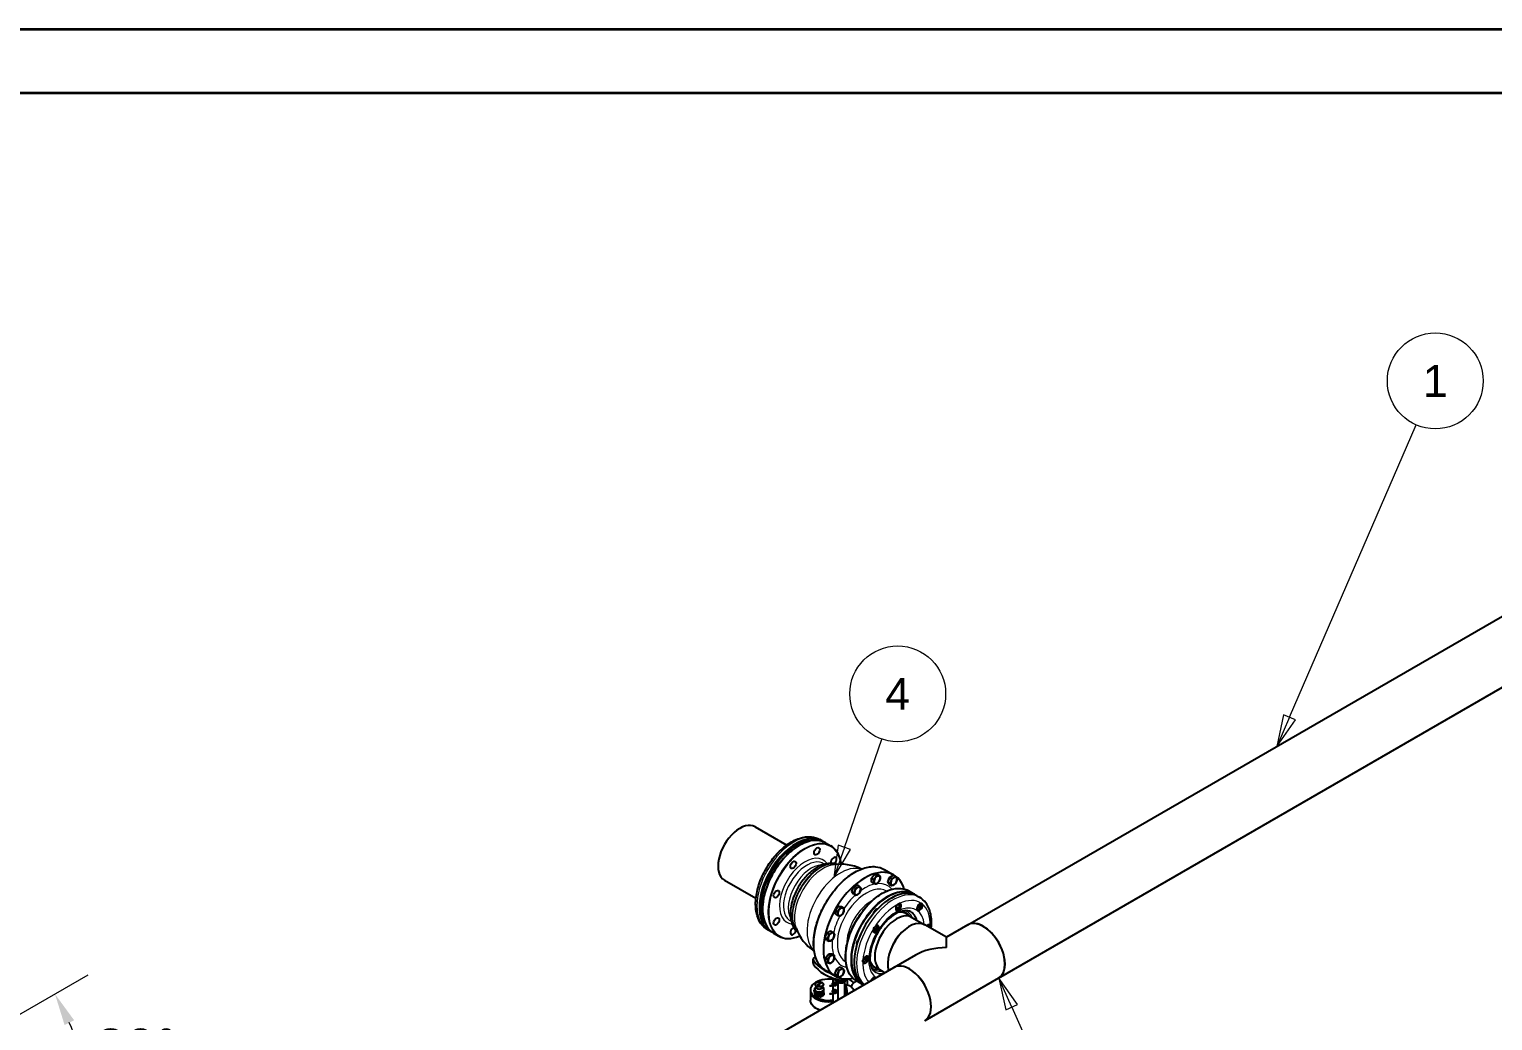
# Model space of a CAD drawing. Header units: millimetres. Extents: x 0 to 14700, y -3 to 10395.
# Drawn here: x 8296 to 12302, y 7680 to 10395 of the extents above; entities that cross this region are included whole.
import ezdxf

# ---------------------------------------------------------------- set-up
doc = ezdxf.new("R2010")
doc.units = ezdxf.units.MM
doc.header["$LTSCALE"] = 35
doc.layers.get('0').update_dxf_attribs({"lineweight": 18})
for name, color, linetype, lineweight in [('Border', 7, 'Continuous', 35), ('Dimension', 7, 'Continuous', 18), ('Symbol', 7, 'Continuous', 18), ('Visible', 7, 'Continuous', 25), ('Visible Narrow', 7, 'Continuous', 18)]:
    doc.layers.add(name, color=color, linetype=linetype, lineweight=lineweight)
doc.styles.add('Note Text', font='arial.ttf')
doc.styles.add('Title', font='arial.ttf')
doc.dimstyles.new('Default - Method 2b', dxfattribs={"dimscale": 35, "dimtxt": 3, "dimasz": 2.5, "dimexe": 3, "dimexo": 0.5, "dimgap": 0.7, "dimtad": 0, "dimtoh": 1, "dimdec": 1, "dimrnd": 1e-08, "dimtxsty": 'Title', "dimcen": 0.09, "dimdle": 10, "dimclrd": 256, "dimclre": 256, "dimclrt": 7, "dimadec": 0, "dimazin": 2, "dimtfac": 0.833333, "dimtdec": 1, "dimtmove": 0, "dimatfit": 3, "dimfxl": 1, "dimtolj": 1, "dimlwd": -1, "dimlwe": -1, "dimarcsym": 0})

# ---------------------------------------------------------------- blocks, each defined once
blk = doc.blocks.new('Borders Bigadan Border')
at = {"layer": 'Border'}
for p, q in [((0, 297), (420, 297)), ((415, 292), (20, 292))]:
    blk.add_line(p, q, dxfattribs=at)
blk = doc.blocks.new('*D29')
at = {"layer": 'Defpoints', "color": 0, "transparency": 16777216}
for p in [(7938.4, 7506.5), (8457, 7503.3), (7702.4, 7370.3), (7839.1, 7370.3)]:
    blk.add_point(p, dxfattribs=at)
at = {"layer": 'Dimension', "transparency": 16777216}
for p, q in [((7953.6, 7515.3), (8456.9, 7805.9)), ((7856.6, 7370.3), (8573.6, 7370.3))]:
    blk.add_line(p, q, dxfattribs=at)
blk.add_arc((7702.4, 7370.3), 766.2, 6.5466, 23.4534, dxfattribs=at)
for points in [[(8392.3, 7668.7), (8418.4, 7681.8), (8366, 7753.4)], [(8478.2, 7458.5), (8449.1, 7456.8), (8468.6, 7370.3)]]:
    blk.add_solid(points, dxfattribs=at)
at = {"layer": 'Dimension', "color": 7, "transparency": 16777216, "insert": (8478, 7552), "char_height": 105, "attachment_point": 7, "style": 'Title'}
blk.add_mtext('\\A1;30°', dxfattribs=at)
blk = doc.blocks.new('Balloon3')
at = {"layer": 'Symbol'}
for p, q in [((335.6, 243.19), (345.51, 266.06)), ((335.14, 243.38), (334.6, 240.89)), ((335.6, 243.19), (334.6, 240.89)), ((334.6, 240.89), (336.06, 242.99)), ((336.06, 242.99), (335.14, 243.38))]:
    blk.add_line(p, q, dxfattribs=at)
at = {"layer": 'Symbol', "flags": 128}
blk.add_lwpolyline([(335.14, 243.38), (334.6, 240.89), (336.06, 242.99), (335.14, 243.38)], dxfattribs=at)
at = {"layer": 'Symbol'}
blk.add_circle((347, 269.49), 3.75, dxfattribs=at)
blk.add_solid([(335.14, 243.38), (334.6, 240.89), (336.06, 242.99), (335.14, 243.38)], dxfattribs=at)
at = {"layer": 'Symbol', "insert": (347, 269.49), "char_height": 2.5, "attachment_point": 5, "style": 'Note Text'}
blk.add_mtext('1', dxfattribs=at)
blk = doc.blocks.new('Balloon5')
at = {"layer": 'Symbol'}
for p, q in [((300.78, 233), (303.72, 241.47)), ((300.3, 233.16), (299.96, 230.64)), ((300.78, 233), (299.96, 230.64)), ((299.96, 230.64), (301.25, 232.83)), ((301.25, 232.83), (300.3, 233.16))]:
    blk.add_line(p, q, dxfattribs=at)
at = {"layer": 'Symbol', "flags": 128}
blk.add_lwpolyline([(300.3, 233.16), (299.96, 230.64), (301.25, 232.83), (300.3, 233.16)], dxfattribs=at)
at = {"layer": 'Symbol'}
blk.add_circle((304.95, 245.01), 3.75, dxfattribs=at)
blk.add_solid([(300.3, 233.16), (299.96, 230.64), (301.25, 232.83), (300.3, 233.16)], dxfattribs=at)
at = {"layer": 'Symbol', "insert": (304.95, 245.01), "char_height": 2.5, "attachment_point": 5, "style": 'Note Text'}
blk.add_mtext('4', dxfattribs=at)
blk = doc.blocks.new('Balloon6')
at = {"layer": 'Symbol'}
for p, q in [((313.87, 220.5), (312.85, 222.78)), ((314.33, 220.7), (312.85, 222.78)), ((312.85, 222.78), (313.41, 220.29)), ((313.41, 220.29), (314.33, 220.7)), ((313.87, 220.5), (330.37, 183.65))]:
    blk.add_line(p, q, dxfattribs=at)
at = {"layer": 'Symbol', "flags": 128}
blk.add_lwpolyline([(314.33, 220.7), (312.85, 222.78), (313.41, 220.29), (314.33, 220.7)], dxfattribs=at)
at = {"layer": 'Symbol'}
blk.add_circle((331.9, 180.24), 3.75, dxfattribs=at)
blk.add_solid([(314.33, 220.7), (312.85, 222.78), (313.41, 220.29), (314.33, 220.7)], dxfattribs=at)
at = {"layer": 'Symbol', "insert": (331.9, 180.26), "char_height": 2.5, "attachment_point": 5, "style": 'Note Text'}
blk.add_mtext('5', dxfattribs=at)

msp = doc.modelspace()

# ---------------------------------------------------------------- linework, layer by layer
at = {"layer": 'Visible'}
for p, q in [((10865.27, 7942.85), (12468.43, 8868.43)), ((10949.42, 7797.1), (12552.58, 8722.68)), ((10282.85, 8211.2), (10369.31, 8161.28)), ((10466.53, 8172.53), (10459.81, 8176.41)), ((10475.72, 8167.22), (10489.86, 8159.06)), ((10636.5, 8094.6), (10663.01, 8079.3)), ((10198.7, 8065.45), (10285.16, 8015.53)), ((10601.63, 8070.84), (10610.12, 8081.4)), ((10601.63, 8059.53), (10601.63, 8070.84)), ((10601.63, 8070.84), (10607.38, 8067.52)), ((10601.63, 8059.53), (10607.38, 8056.21)), ((10610.12, 8081.4), (10618.6, 8080.64)), ((10610.12, 8081.4), (10615.86, 8078.08)), ((10618.6, 8080.64), (10624.35, 8077.32)), ((10646.28, 8060.32), (10651.18, 8072.95)), ((10646.28, 8060.32), (10652.03, 8057)), ((10651.18, 8053.35), (10646.28, 8060.32)), ((10651.18, 8072.95), (10660.98, 8078.6)), ((10651.18, 8072.95), (10656.93, 8069.63)), ((10660.98, 8078.6), (10666.73, 8075.29)), ((10547.24, 8033.78), (10552.14, 8046.41)), ((10552.14, 8026.82), (10547.24, 8033.78)), ((10547.24, 8033.78), (10552.99, 8030.47)), ((10552.14, 8046.41), (10561.94, 8052.07)), ((10552.14, 8046.41), (10557.89, 8043.09)), ((10552.14, 8026.82), (10557.89, 8023.5)), ((10561.94, 8052.07), (10567.69, 8048.75)), ((10651.18, 8053.35), (10656.93, 8050.03)), ((10716.49, 8028.21), (10703.05, 8035.97)), ((10726.04, 8022.7), (10732.75, 8018.82)), ((10302.64, 8005.44), (10302.9, 8005.29)), ((10502.59, 7983.02), (10511.08, 7993.58)), ((10502.59, 7971.71), (10502.59, 7983.02)), ((10502.59, 7983.02), (10508.34, 7979.7)), ((10511.08, 7993.58), (10519.57, 7992.82)), ((10511.08, 7993.58), (10516.83, 7990.26)), ((10519.57, 7992.82), (10525.31, 7989.5)), ((10502.59, 7971.71), (10508.34, 7968.39)), ((10696.15, 7972.58), (10712.06, 7963.39)), ((10712.07, 7963.39), (10747.53, 7942.92)), ((10806.46, 7908.89), (10747.42, 7942.98)), ((10865.5, 7942.98), (10806.46, 7908.89)), ((10324.03, 7925.71), (10317.31, 7929.59)), ((10333.22, 7920.41), (10347.36, 7912.24)), ((10474.74, 7908.21), (10479.64, 7920.84)), ((10479.64, 7901.24), (10474.74, 7908.21)), ((10474.74, 7908.21), (10480.49, 7904.89)), ((10479.64, 7920.84), (10489.44, 7926.49)), ((10479.64, 7920.84), (10485.39, 7917.52)), ((10479.64, 7901.24), (10485.39, 7897.92)), ((10489.44, 7926.49), (10495.19, 7923.18)), ((10806.46, 7880.43), (10806.46, 7908.89)), ((10446.02, 7854.7), (10447.91, 7855.79)), ((10476.06, 7853.34), (10484.54, 7863.9)), ((10476.06, 7853.34), (10481.81, 7850.02)), ((10476.06, 7842.03), (10476.06, 7853.34)), ((10484.54, 7863.9), (10490.29, 7860.58)), ((10484.54, 7863.9), (10493.03, 7863.14)), ((10493.03, 7863.14), (10498.78, 7859.82)), ((10722.31, 7860.31), (10663.27, 7826.22)), ((10009, 7448.48), (10663.04, 7826.09)), ((10441.63, 7837.55), (10441.63, 7848.58)), ((10476.06, 7842.03), (10481.81, 7838.71)), ((10476.5, 7817.48), (10503.01, 7802.17)), ((10501.28, 7809.17), (10506.18, 7821.8)), ((10506.18, 7821.8), (10515.98, 7827.46)), ((10506.18, 7821.8), (10511.93, 7818.48)), ((10515.98, 7827.46), (10521.73, 7824.14)), ((10612, 7826.83), (10627.91, 7817.64)), ((10627.92, 7817.63), (10638.16, 7811.72)), ((10447.31, 7779.82), (10447.31, 7778.84)), ((10454.19, 7778.15), (10461.74, 7782.88)), ((10455.04, 7777.7), (10454.19, 7778.15)), ((10462.21, 7782.63), (10461.74, 7782.88)), ((10470.31, 7779.82), (10470.31, 7778.84)), ((10492.55, 7797.89), (10506.58, 7789.79)), ((10495.04, 7780.55), (10495.04, 7783.05)), ((10495.78, 7778.94), (10495.04, 7780.55)), ((10495.61, 7779.31), (10495.61, 7779.28)), ((10496.53, 7777.33), (10495.78, 7778.94)), ((10495.81, 7796), (10495.81, 7783.71)), ((10495.81, 7778.47), (10495.81, 7763.28)), ((10496.53, 7777.33), (10496.53, 7779.83)), ((10499.32, 7776.9), (10496.53, 7777.33)), ((10502.11, 7776.47), (10499.32, 7776.9)), ((10501.28, 7809.17), (10507.03, 7805.86)), ((10506.18, 7802.2), (10501.28, 7809.17)), ((10502.11, 7776.47), (10502.11, 7778.96)), ((10504.15, 7777.65), (10502.11, 7776.47)), ((10506.19, 7778.83), (10504.15, 7777.65)), ((10506.18, 7802.2), (10511.93, 7798.89)), ((10506.19, 7778.83), (10506.19, 7781.32)), ((10506.31, 7791.36), (10506.31, 7793.74)), ((10509.31, 7786.46), (10509.31, 7737.34)), ((10527.31, 7786.46), (10527.31, 7747.73)), ((10535.06, 7777.52), (10527.31, 7779.6)), ((10534.41, 7792.65), (10538.34, 7794.92)), ((10534.58, 7792.74), (10534.58, 7778.04)), ((10538.31, 7794.9), (10553.16, 7783.98)), ((10545.86, 7774.48), (10554.66, 7763.52)), ((10573.99, 7781.4), (10560.55, 7789.15)), ((10949.65, 7797.23), (10747.42, 7680.47)), ((10434.21, 7761.31), (10434.21, 7736.81)), ((10434.31, 7764.98), (10434.31, 7761.31)), ((10444.98, 7764.4), (10446.11, 7766.46)), ((10444.98, 7761.13), (10444.98, 7764.4)), ((10445.19, 7758.09), (10445.19, 7754.82)), ((10447.6, 7751.75), (10445.19, 7758.09)), ((10445.19, 7754.82), (10447.6, 7748.49)), ((10445.46, 7759.85), (10445.46, 7763.12)), ((10449.25, 7760.72), (10445.46, 7763.12)), ((10449.25, 7757.45), (10445.46, 7759.85)), ((10445.87, 7759.34), (10446.09, 7759.45)), ((10446.11, 7767.03), (10446.11, 7765.39)), ((10446.11, 7759.44), (10446.11, 7758.86)), ((10446.86, 7756.45), (10446.86, 7756.41)), ((10447.6, 7751.75), (10447.6, 7748.49)), ((10449.13, 7750.79), (10449.13, 7747.52)), ((10459.84, 7748.83), (10449.13, 7750.79)), ((10449.13, 7747.52), (10459.84, 7745.56)), ((10453.04, 7758.33), (10449.25, 7760.72)), ((10453.04, 7755.06), (10449.25, 7757.45)), ((10453.04, 7755.06), (10453.04, 7758.33)), ((10460.69, 7758.63), (10455.2, 7757.93)), ((10455.2, 7757.93), (10455.2, 7754.66)), ((10460.69, 7755.36), (10455.2, 7754.66)), ((10459.84, 7745.56), (10459.84, 7748.83)), ((10466.18, 7759.32), (10460.69, 7758.63)), ((10466.18, 7756.06), (10460.69, 7755.36)), ((10470.35, 7753.48), (10462.06, 7749.11)), ((10462.06, 7745.84), (10470.35, 7750.22)), ((10462.06, 7749.11), (10462.06, 7745.84)), ((10466.18, 7756.06), (10466.18, 7759.32)), ((10469.55, 7763.3), (10467.85, 7760.21)), ((10467.85, 7756.94), (10467.85, 7760.21)), ((10469.55, 7760.03), (10467.85, 7756.94)), ((10469.36, 7756.45), (10469.36, 7756.41)), ((10471.25, 7766.39), (10469.55, 7763.3)), ((10471.25, 7763.12), (10469.55, 7760.03)), ((10469.93, 7757.65), (10471.04, 7754.73)), ((10470.02, 7768.14), (10470.76, 7767.67)), ((10470.11, 7767.03), (10470.11, 7765.39)), ((10470.11, 7761.05), (10470.11, 7758.86)), ((10470.35, 7753.48), (10470.35, 7750.22)), ((10471.04, 7754.73), (10471.04, 7751.47)), ((10471.25, 7763.12), (10471.25, 7766.39)), ((10495.04, 7760.12), (10495.04, 7762.61)), ((10495.78, 7758.51), (10495.04, 7760.12)), ((10495.61, 7758.87), (10495.61, 7758.84)), ((10496.53, 7756.9), (10495.78, 7758.51)), ((10495.81, 7758.04), (10495.81, 7729.54)), ((10496.53, 7756.9), (10496.53, 7759.39)), ((10499.32, 7756.46), (10496.53, 7756.9)), ((10502.11, 7756.03), (10499.32, 7756.46)), ((10502.11, 7756.03), (10502.11, 7758.53)), ((10504.15, 7757.21), (10502.11, 7756.03)), ((10506.19, 7758.39), (10504.15, 7757.21)), ((10506.19, 7758.39), (10506.19, 7760.88)), ((10534.31, 7764.98), (10534.31, 7761.31)), ((10534.41, 7761.31), (10534.41, 7751.83))]:
    msp.add_line(p, q, dxfattribs=at)
for start, end in [(63.88498, 99.68304), (200.31696, 236.11502)]:
    msp.add_arc((10516.9, 7978.9), 130, start, end, dxfattribs=at)
for centre, major_axis, ratio, start_param, end_param in [((10240.77, 8138.32), (42.08, 72.88), 0.5773503, 0, 3.1415927), ((10395.28, 8049.12), (-71.25, -123.41), 0.5773503, 3.0773759, 6.3474021), ((10395.28, 8049.12), (-68.25, -118.21), 0.5773503, 3.4237332, 6.0010447), ((10374.71, 8147.25), (-5.37, -9.31), 0.5773503, 5.8734487, 7.03778), ((10370.47, 8149.7), (5.37, 9.31), 0.5773503, 3.5472951, 4.8017873), ((10374.71, 8147.25), (-5.38, -9.31), 0.5773503, 1.3607321, 2.4057639), ((10583.01, 7940.73), (80, 138.56), 0.5773503, 5.7892866, 9.9186767), ((10498.07, 8117.79), (5.5, 9.53), 0.5773503, 4.21413, 8.8506628), ((10317.91, 8078.1), (-5.38, -9.31), 0.5773503, 0.644926, 2.6885669), ((10609.55, 8070.41), (5.5, 9.53), 0.5773503, 1.1789004, 1.4390935), ((10616.62, 8066.33), (-6, -10.39), 0.5773503, 4.4505896, 5.4977871), ((10616.62, 8066.33), (-6, -10.39), 0.5773503, 5.4977871, 6.5449847), ((10616.62, 8066.33), (6, 10.39), 0.5773503, 0.2617994, 1.3089969), ((10616.62, 8066.33), (-6, -10.39), 0.5773503, 0.2617994, 1.3089969), ((10616.62, 8066.33), (6, 10.39), 0.5773503, 5.4977871, 6.5449847), ((10616.62, 8066.33), (6, 10.39), 0.5773503, 4.4505896, 5.4977871), ((10655.51, 8066.31), (5.5, 9.53), 0.5773503, 1.7024991, 1.9626923), ((10662.59, 8062.22), (-6, -10.39), 0.5773503, 4.9741884, 6.0213859), ((10662.59, 8062.22), (-6, -10.39), 0.5773503, 3.9269908, 4.9741884), ((10662.59, 8062.22), (6, 10.39), 0.5773503, 6.0213859, 7.0685835), ((10662.59, 8062.22), (6, 10.39), 0.5773503, 3.9269908, 4.9741884), ((10662.59, 8062.22), (6, 10.39), 0.5773503, 4.9741884, 6.0213859), ((10654.79, 7899.29), (71.25, 123.41), 0.5773503, 0, 3.0905822), ((10556.48, 8039.77), (5.5, 9.53), 0.5773503, 1.7024991, 1.9626923), ((10563.55, 8035.69), (-6, -10.39), 0.5773503, 4.9741884, 6.0213859), ((10563.55, 8035.69), (-6, -10.39), 0.5773503, 3.9269908, 4.9741884), ((10563.55, 8035.69), (-6, -10.39), 0.5773503, 6.0213859, 7.0685835), ((10563.55, 8035.69), (6, 10.39), 0.5773503, 6.0213859, 7.0685835), ((10563.55, 8035.69), (6, 10.39), 0.5773503, 3.9269908, 4.9741884), ((10563.55, 8035.69), (6, 10.39), 0.5773503, 4.9741884, 6.0213859), ((10662.59, 8062.22), (-6, -10.39), 0.5773503, 6.0213859, 7.0685835), ((10295.77, 7998.13), (5.37, 9.31), 0.5773503, 4.3326955, 5.8774829), ((10300.01, 7995.68), (-5.37, -9.31), 0.5773503, 0.6461646, 1.2346112), ((10300.01, 7995.68), (5.37, 9.31), 0.5773503, 0.1483477, 0.8962056), ((10510.51, 7982.59), (5.5, 9.53), 0.5773503, 1.1789004, 1.4390935), ((10517.59, 7978.51), (-6, -10.39), 0.5773503, 4.4505896, 5.4977871), ((10517.59, 7978.51), (-6, -10.39), 0.5773503, 5.4977871, 6.5449847), ((10517.59, 7978.51), (6, 10.39), 0.5773503, 0.2617994, 1.3089969), ((10517.59, 7978.51), (6, 10.39), 0.5773503, 5.4977871, 6.5449847), ((10517.59, 7978.51), (6, 10.39), 0.5773503, 4.4505896, 5.4977871), ((10614.18, 7975.76), (5.5, 9.53), 0.5773503, 0.3528854, 2.0954303), ((10675.3, 7991.37), (5.38, 9.31), 0.5773503, 0.9481913, 6.7804002), ((10671.06, 7993.82), (5.38, 9.31), 0.5773503, 3.5472951, 5.8774829), ((10650.54, 7901.74), (-53, -91.8), 0.5773503, 3.542406, 3.6412913), ((10648.77, 7902.76), (53, 91.8), 0.5773503, 0.3762999, 0.4515474), ((10654.79, 7899.29), (43.25, 74.91), 0.5773503, 6.0495551, 6.6956018), ((10733.63, 7992.07), (5.38, 9.31), 0.5773503, 0.1627931, 5.9950021), ((10729.39, 7994.51), (5.38, 9.31), 0.5773503, 3.5472951, 5.8774829), ((10725.05, 7986.74), (5.5, 9.53), 0.5773503, 5.184206, 6.4960211), ((10387.2, 7925.77), (-5.5, -9.53), 0.5773503, 3.7157078, 8.3522406), ((10517.59, 7978.51), (-6, -10.39), 0.5773503, 0.2617994, 1.3089969), ((10613.87, 7931.6), (5.38, 9.31), 0.5773503, 1.7335894, 7.5657984), ((10609.62, 7934.05), (5.38, 9.31), 0.5773503, 3.5472951, 5.8774829), ((10669.99, 7890.52), (42.08, 72.88), 0.5773503, 6.2829037, 9.4250596), ((10670, 7890.51), (42.08, 72.88), 0.5773503, 0, 3.1415927), ((10705.34, 7870.1), (42.07, 72.88), 0.5773503, 0, 2.6453395), ((10705.45, 7870.04), (42.08, 72.88), 0.5773503, 0, 2.6434715), ((10754.67, 7933.27), (5.38, 9.31), 0.5773503, 5.6605802, 7.3931693), ((10750.43, 7935.72), (5.38, 9.31), 0.5773503, 5.6605802, 5.8774829), ((10750.43, 7935.72), (5.38, 9.31), 0.5773503, 5.1732013, 5.2096039), ((10754.67, 7933.27), (-5.38, -9.31), 0.5773503, 2.0316086, 2.0680112), ((10907.35, 7869.97), (-42.07, 72.88), 0.5773503, 3.1415927, 6.2831853), ((10907.58, 7870.1), (42.07, -72.88), 0.5773503, 0, 3.1415927), ((10483.98, 7914.19), (5.5, 9.53), 0.5773503, 1.7024991, 1.9626923), ((10491.05, 7910.11), (-6, -10.39), 0.5773503, 4.9741884, 6.0213859), ((10491.05, 7910.11), (-6, -10.39), 0.5773503, 3.9269908, 4.9741884), ((10491.05, 7910.11), (-6, -10.39), 0.5773503, 6.0213859, 7.0685835), ((10491.05, 7910.11), (6, 10.39), 0.5773503, 6.0213859, 7.0685835), ((10491.05, 7910.11), (6, 10.39), 0.5773503, 3.9269908, 4.9741884), ((10491.05, 7910.11), (6, 10.39), 0.5773503, 4.9741884, 6.0213859), ((10568.26, 7896.22), (-5.5, -9.53), 0.5773503, 4.187755, 5.9302999), ((10456.63, 7848.58), (-15, 0), 0.5773503, 5.4977871, 6.6427901), ((10483.98, 7852.91), (5.5, 9.53), 0.5773503, 1.1789004, 1.4390935), ((10491.05, 7848.83), (-6, -10.39), 0.5773503, 4.4505896, 5.4977871), ((10491.05, 7848.83), (6, 10.39), 0.5773503, 0.2617994, 1.3089969), ((10491.05, 7848.83), (6, 10.39), 0.5773503, 5.4977871, 6.5449847), ((10491.05, 7848.83), (6, 10.39), 0.5773503, 4.4505896, 5.4977871), ((10585.3, 7847.76), (5.38, 9.31), 0.5773503, 2.5189876, 8.3511966), ((10581.06, 7850.21), (5.38, 9.31), 0.5773503, 3.5472951, 5.8774829), ((10806.46, 7811.72), (119.01, 0), 0.5773503, 1.5707963, 2.3561945), ((10456.63, 7837.55), (-15, 0), 0.5773503, 0, 0.3596048), ((10564.28, 7871.94), (-130, 0), 0.5773503, 0.3596048, 0.9228341), ((10564.28, 7860.92), (-130, 0), 0.5773503, 0.3596048, 1.2111916), ((10455.81, 7845.41), (-5.05, 0), 0.5773503, 5.8120767, 7.2892849), ((10491.05, 7848.83), (-6, -10.39), 0.5773503, 5.4977871, 6.5449847), ((10491.05, 7848.83), (-6, -10.39), 0.5773503, 0.2617994, 1.3089969), ((10510.51, 7815.16), (5.5, 9.53), 0.5773503, 1.7024991, 1.9626923), ((10517.59, 7811.08), (-6, -10.39), 0.5773503, 3.9269908, 4.9741884), ((10517.59, 7811.08), (6, 10.39), 0.5773503, 6.0213859, 7.0685835), ((10517.59, 7811.08), (6, 10.39), 0.5773503, 4.9741884, 6.0213859), ((10654.79, 7899.29), (-43.25, -74.91), 0.5773503, 5.8707688, 6.5168155), ((10705.11, 7753.21), (42.07, -72.88), 0.5773503, 0, 3.1415927), ((10705.34, 7753.35), (-42.07, 72.88), 0.5773503, 3.1388584, 6.2859195), ((10484.31, 7764.98), (-50, 0), 0.5773503, 4.4803113, 8.0860593), ((10458.81, 7779.82), (-11.5, 0), 0.5773503, 2.1310956, 7.2157061), ((10458.81, 7778.84), (-11.5, 0), 0.5773503, 0, 0.8142007), ((10458.11, 7769.88), (7, 0), 0.5773503, 0.0505291, 3.0910635), ((10457.97, 7757.65), (14.08, 26.46), 0.5533754, 0.5061939, 1.0255178), ((10457.97, 7792.76), (-7.52, -14.12), 0.5533754, 0.2639929, 0.4104347), ((10459.66, 7756.75), (-14.08, -26.46), 0.5533754, 3.6477866, 4.1671105), ((10457.97, 7792.76), (7.52, 14.12), 0.5533754, 4.2628697, 4.4093115), ((10458.81, 7778.84), (11.5, 0), 0.5773503, 5.3838346, 6.2831853), ((10500.61, 7782.55), (-5, 0), 0.5773503, 5.4977871, 6.5449847), ((10500.61, 7779.28), (-5, 0), 0.5773503, 0, 0.2837941), ((10500.61, 7782.55), (-5, 0), 0.5773503, 0.2617994, 1.3089969), ((10500.61, 7779.28), (-5, 0), 0.5773503, 0.2837941, 0.5332232), ((10500.61, 7779.28), (-5, 0), 0.5773503, 0.7801118, 1.8378821), ((10500.61, 7782.55), (-5, 0), 0.5773503, 4.4505896, 5.4977871), ((10500.61, 7782.55), (5, 0), 0.5773503, 4.4505896, 5.4977871), ((10500.61, 7782.55), (5, 0), 0.5773503, 0.2617994, 1.3089969), ((10500.61, 7779.28), (5, 0), 0.5773503, 5.0467145, 5.9488598), ((10500.61, 7782.55), (5, 0), 0.5773503, 5.4977871, 6.5449847), ((10517.59, 7811.08), (-6, -10.39), 0.5773503, 4.9741884, 6.0213859), ((10517.59, 7811.08), (-6, -10.39), 0.5773503, 6.0213859, 7.0685835), ((10518.31, 7795.44), (-9, 0), 0.5773503, 0.6072744, 1.7838452), ((10517.59, 7811.08), (6, 10.39), 0.5773503, 3.9269908, 4.9741884), ((10523.81, 7798.77), (15, 0), 0.5773503, 4.3527842, 5.4977871), ((10484.31, 7764.98), (50, 0), 0.5773503, 5.7476587, 6.8126102), ((10559.47, 7784.68), (-13.25, -10.65), 0.2113249, 5.0326564, 6.1086685), ((10559.47, 7784.68), (-13.25, -10.65), 0.2113249, 6.1086685, 6.1665441), ((10559.47, 7784.68), (13.25, 10.65), 0.2113249, 1.7828708, 1.8910637), ((10606.35, 7788.97), (5.38, 9.31), 0.5773503, 6.0214725, 8.1156944), ((10614.18, 7794.72), (5.5, 9.53), 0.5773503, 1.4839036, 1.9965249), ((10602.1, 7791.42), (5.38, 9.31), 0.5773503, 5.4396899, 5.8774829), ((10484.31, 7761.31), (-50.1, 0), 0.5773503, 6.2199924, 8.0855876), ((10484.31, 7761.31), (-50, 0), 0.5773503, 0, 1.802874), ((10458.11, 7765.39), (-13.25, 0), 0.5773503, 0.1307328, 0.3022069), ((10458.11, 7762.13), (-13.25, 0), 0.5773503, 0.1307328, 0.3022069), ((10458.11, 7756.41), (-13.25, 0), 0.5773503, 5.8903193, 6.0617935), ((10458.11, 7765.39), (-12, 0), 0.5773503, 0, 0.7400686), ((10458.11, 7758.86), (12, 0), 0.5773503, 3.1415927, 6.2831853), ((10458.11, 7756.41), (11.25, 0), 0.5773503, 3.1415927, 6.2831853), ((10458.11, 7756.41), (-13.25, 0), 0.5773503, 0.6543316, 0.8258057), ((10458.11, 7753.14), (13.25, 0), 0.5773503, 3.7959242, 3.9673984), ((10458.11, 7765.39), (-12, 0), 0.5773503, 0.7400686, 1.7872662), ((10458.11, 7765.39), (-13.25, 0), 0.5773503, 1.1779303, 1.3494045), ((10458.11, 7762.13), (-13.25, 0), 0.5773503, 1.1779303, 1.3494045), ((10458.11, 7756.41), (-13.25, 0), 0.5773503, 1.7015291, 1.8730032), ((10458.11, 7753.14), (13.25, 0), 0.5773503, 4.8431218, 5.0145959), ((10458.11, 7765.39), (12, 0), 0.5773503, 4.9288588, 5.9760564), ((10458.11, 7765.39), (-13.25, 0), 0.5773503, 2.2251279, 2.396602), ((10458.11, 7762.13), (-13.25, 0), 0.5773503, 2.2251279, 2.396602), ((10458.11, 7765.39), (12, 0), 0.5773503, 5.9760564, 6.2831853), ((10458.11, 7756.41), (13.25, 0), 0.5773503, 5.8903193, 6.0617935), ((10458.11, 7753.14), (13.25, 0), 0.5773503, 5.8903193, 6.0617935), ((10458.11, 7765.39), (13.25, 0), 0.5773503, 0.1307328, 0.3022069), ((10500.61, 7762.11), (-5, 0), 0.5773503, 5.4977871, 6.5449847), ((10500.61, 7758.84), (-5, 0), 0.5773503, 0, 0.2837941), ((10500.61, 7762.11), (-5, 0), 0.5773503, 0.2617994, 1.3089969), ((10500.61, 7758.84), (-5, 0), 0.5773503, 0.2837941, 0.5332232), ((10500.61, 7758.84), (-5, 0), 0.5773503, 0.7801118, 1.8378821), ((10500.61, 7762.11), (-5, 0), 0.5773503, 4.4505896, 5.4977871), ((10500.61, 7762.11), (5, 0), 0.5773503, 4.4505896, 5.4977871), ((10500.61, 7762.11), (5, 0), 0.5773503, 0.2617994, 1.3089969), ((10500.61, 7758.84), (5, 0), 0.5773503, 5.0467145, 5.9488598), ((10500.61, 7762.11), (5, 0), 0.5773503, 5.4977871, 6.5449847), ((10484.31, 7761.31), (50, 0), 0.5773503, 5.8438626, 6.2831853), ((10484.31, 7761.31), (50.1, 0), 0.5773503, 5.8493562, 6.3463782)]:
    msp.add_ellipse(centre, major_axis=major_axis, ratio=ratio, start_param=start_param, end_param=end_param, dxfattribs=at)
for centre, major_axis in [((10452.14, 8144.31), (5.5, 9.53)), ((10387.2, 8106.81), (5.5, 9.53)), ((10341.28, 8027.27), (5.5, 9.53)), ((10341.28, 7952.28), (5.5, 9.53)), ((10458.11, 7770.29), (7, 0)), ((10489.71, 7775.98), (-2.1, 0)), ((10489.71, 7753.98), (-2.1, 0))]:
    msp.add_ellipse(centre, major_axis=major_axis, ratio=0.5773503, dxfattribs=at)
for points, knots in [([(10317.31, 7929.59), (10309.66, 7934.01), (10303.11, 7940.28), (10292.58, 7955.97), (10288.79, 7965.56), (10284.19, 7987.62), (10283.69, 8000.31), (10286.25, 8027.09), (10289.37, 8041.2), (10298.83, 8069.24), (10305.14, 8083.15), (10320.29, 8109.49), (10329.11, 8121.91), (10348.5, 8144.11), (10359.06, 8153.88), (10381.07, 8169.78), (10392.51, 8175.89), (10415.18, 8183.41), (10426.44, 8184.92), (10445.2, 8182.84), (10452.93, 8180.38), (10459.81, 8176.41)], [5.2185393, 5.2185393, 5.2185393, 5.2185393, 5.4943485, 5.4943485, 5.7920377, 5.7920377, 6.1200663, 6.1200663, 6.4544172, 6.4544172, 6.786579, 6.786579, 7.1176078, 7.1176078, 7.4497272, 7.4497272, 7.7840509, 7.7840509, 8.1122246, 8.1122246, 8.360132, 8.360132, 8.360132, 8.360132]), ([(10475.72, 8167.22), (10468.12, 8171.61), (10459.32, 8173.91), (10440.17, 8174.14), (10429.8, 8172.02), (10408.49, 8163.53), (10397.56, 8157.13), (10376.29, 8140.7), (10365.96, 8130.67), (10346.97, 8108.03), (10338.3, 8095.42), (10323.5, 8068.88), (10317.36, 8054.96), (10308.22, 8027.2), (10305.22, 8013.37), (10302.7, 7987.16), (10303.17, 7974.79), (10307.57, 7952.79), (10311.51, 7943.16), (10321.45, 7929.1), (10326.92, 7924.04), (10333.22, 7920.41)], [0.7853982, 0.7853982, 0.7853982, 0.7853982, 1.0988349, 1.0988349, 1.4168447, 1.4168447, 1.7383486, 1.7383486, 2.0600682, 2.0600682, 2.3814861, 2.3814861, 2.7027932, 2.7027932, 3.024251, 3.024251, 3.3460099, 3.3460099, 3.6672795, 3.6672795, 3.9269908, 3.9269908, 3.9269908, 3.9269908]), ([(10518.83, 8108.89), (10518.52, 8111.2), (10518.15, 8113.47), (10515.51, 8126.67), (10511.58, 8136.31), (10501.63, 8150.36), (10496.16, 8155.42), (10489.86, 8159.06)], [6.42299046, 6.42299046, 6.42299046, 6.42299046, 6.48760251, 6.48760251, 6.80887218, 6.80887218, 7.06858347, 7.06858347, 7.06858347, 7.06858347]), ([(10507.01, 8108.53), (10503.14, 8109.95), (10499.08, 8110.85), (10487.52, 8112), (10479.91, 8111.15), (10463.7, 8106.57), (10455.12, 8102.41), (10438.23, 8091.16), (10429.94, 8083.92), (10414.77, 8067.34), (10407.89, 8058.02), (10396.09, 8038.22), (10391.17, 8027.76), (10383.72, 8006.55), (10381.2, 7995.81), (10378.98, 7974.9), (10379.29, 7964.73), (10383.19, 7946.25), (10386.68, 7937.84), (10394.24, 7927.79), (10396.83, 7925.05), (10399.7, 7922.65)], [0.8853228, 0.8853228, 0.8853228, 0.8853228, 1.0406181, 1.0406181, 1.3205876, 1.3205876, 1.6471255, 1.6471255, 1.99095, 1.99095, 2.332079, 2.332079, 2.6710497, 2.6710497, 3.0116554, 3.0116554, 3.3555352, 3.3555352, 3.6861609, 3.6861609, 3.8270662, 3.8270662, 3.8270662, 3.8270662]), ([(10476.5, 7817.48), (10467.96, 7822.4), (10460.79, 7829.67), (10449.83, 7848.18), (10446.08, 7859.47), (10442.39, 7884.96), (10442.49, 7899.19), (10446.55, 7929.09), (10450.51, 7944.75), (10461.87, 7975.93), (10469.27, 7991.43), (10486.77, 8020.72), (10496.86, 8034.51), (10518.73, 8058.97), (10530.5, 8069.65), (10554.55, 8086.8), (10566.83, 8093.28), (10590.67, 8101.34), (10602.23, 8102.93), (10621.45, 8101.16), (10629.44, 8098.68), (10636.5, 8094.6)], [2.3561945, 2.3561945, 2.3561945, 2.3561945, 2.6703325, 2.6703325, 2.9885753, 2.9885753, 3.3099198, 3.3099198, 3.6314499, 3.6314499, 3.9527115, 3.9527115, 4.2738747, 4.2738747, 4.5951722, 4.5951722, 4.9167383, 4.9167383, 5.2378721, 5.2378721, 5.4977871, 5.4977871, 5.4977871, 5.4977871]), ([(10560.55, 7789.15), (10552.95, 7793.54), (10546.56, 7800), (10536.74, 7816.42), (10533.37, 7826.45), (10530, 7849.12), (10530.05, 7861.8), (10533.6, 7888.44), (10537.1, 7902.4), (10547.19, 7930.18), (10553.76, 7944), (10569.32, 7970.1), (10578.29, 7982.38), (10597.76, 8004.2), (10608.25, 8013.72), (10629.71, 8029.04), (10640.68, 8034.83), (10662, 8042.03), (10672.36, 8043.45), (10689.58, 8041.84), (10696.73, 8039.62), (10703.05, 8035.97)], [2.3561945, 2.3561945, 2.3561945, 2.3561945, 2.6675186, 2.6675186, 2.9847958, 2.9847958, 3.3067777, 3.3067777, 3.6290764, 3.6290764, 3.9509732, 3.9509732, 4.2727203, 4.2727203, 4.5946674, 4.5946674, 4.9170147, 4.9170147, 5.2386936, 5.2386936, 5.4977871, 5.4977871, 5.4977871, 5.4977871]), ([(10764.9, 7932.88), (10764.94, 7933.18), (10764.97, 7933.47), (10766.38, 7947.32), (10765.95, 7960.28), (10761.13, 7983.68), (10756.81, 7994.18), (10745.62, 8009.39), (10739.63, 8014.85), (10732.75, 8018.82)], [8.17710159, 8.17710159, 8.17710159, 8.17710159, 8.1843692, 8.1843692, 8.51869285, 8.51869285, 8.84686659, 8.84686659, 9.09477396, 9.09477396, 9.09477396, 9.09477396]), ([(10709.5, 7978.55), (10704.3, 7981.56), (10697.82, 7982.78), (10683.76, 7980.63), (10677.08, 7978.37), (10663.46, 7971.11), (10656.56, 7966.27), (10643.02, 7954.3), (10636.4, 7947.16), (10624.2, 7931.25), (10618.64, 7922.46), (10609.23, 7904.22), (10605.39, 7894.76), (10599.82, 7876.27), (10598.09, 7867.23), (10596.79, 7850.64), (10597.21, 7843.08), (10599.82, 7830.13), (10602.01, 7824.78), (10607.25, 7816.93), (10610.16, 7814.2), (10613.5, 7812.28)], [2.8115886, 2.8115886, 2.8115886, 2.8115886, 3.2448707, 3.2448707, 3.5580397, 3.5580397, 3.8569503, 3.8569503, 4.1589458, 4.1589458, 4.4640783, 4.4640783, 4.769849, 4.769849, 5.0735365, 5.0735365, 5.3733794, 5.3733794, 5.6750133, 5.6750133, 5.9531813, 5.9531813, 5.9531813, 5.9531813]), ([(10676.13, 7990.2), (10673.98, 7989.77), (10671.84, 7989.22), (10669.04, 7988.36), (10668.39, 7988.15), (10667.75, 7987.93)], [3.28148439, 3.28148439, 3.28148439, 3.28148439, 3.36788977, 3.36788977, 3.39413172, 3.39413172, 3.39413172, 3.39413172]), ([(10674.07, 7999.32), (10674.3, 7999.49), (10674.52, 7999.65), (10675.39, 8000.24), (10676.05, 8000.57), (10676.95, 8000.9), (10677.21, 8000.98), (10677.46, 8001.04)], [-2.19527918, -2.19527918, -2.19527918, -2.19527918, -2.09934923, -2.09934923, -1.8229843, -1.8229843, -1.70977025, -1.70977025, -1.70977025, -1.70977025]), ([(10738.06, 8001.76), (10738.25, 8001.71), (10738.42, 8001.65), (10739.09, 8001.37), (10739.52, 8001.06), (10740.04, 8000.49), (10740.18, 8000.31), (10740.31, 8000.11)], [-2.19527918, -2.19527918, -2.19527918, -2.19527918, -2.09934923, -2.09934923, -1.8229843, -1.8229843, -1.70977025, -1.70977025, -1.70977025, -1.70977025]), ([(10607.69, 7933.15), (10607.82, 7933.44), (10607.96, 7933.73), (10608.53, 7934.83), (10609.02, 7935.61), (10609.78, 7936.65), (10610.01, 7936.94), (10610.24, 7937.22)], [-2.19527918, -2.19527918, -2.19527918, -2.19527918, -2.09934923, -2.09934923, -1.8229843, -1.8229843, -1.70977025, -1.70977025, -1.70977025, -1.70977025]), ([(10757.72, 7937.43), (10757.92, 7938.31), (10758.02, 7939.17), (10758.04, 7940.5), (10758.01, 7941), (10757.93, 7941.47)], [-1.66988397, -1.66988397, -1.66988397, -1.66988397, -1.42826872, -1.42826872, -1.26979479, -1.26979479, -1.26979479, -1.26979479]), ([(10762.18, 7939.02), (10762.19, 7938.92), (10762.2, 7938.82), (10762.34, 7937.65), (10762.27, 7936.46), (10761.99, 7935.13), (10761.98, 7935.06), (10761.96, 7934.98)], [-3.22529875, -3.22529875, -3.22529875, -3.22529875, -3.17709695, -3.17709695, -2.68834505, -2.68834505, -2.65935601, -2.65935601, -2.65935601, -2.65935601]), ([(10347.36, 7912.24), (10354.96, 7907.85), (10363.76, 7905.55), (10382.91, 7905.32), (10393.28, 7907.45), (10404.35, 7911.85), (10404.82, 7912.04), (10405.29, 7912.24)], [3.92699082, 3.92699082, 3.92699082, 3.92699082, 4.2404276, 4.2404276, 4.55843731, 4.55843731, 4.57258382, 4.57258382, 4.57258382, 4.57258382]), ([(10577.8, 7842.01), (10577.76, 7842.24), (10577.74, 7842.49), (10577.67, 7843.46), (10577.71, 7844.24), (10577.88, 7845.38), (10577.94, 7845.71), (10578.01, 7846.05)], [-2.19527918, -2.19527918, -2.19527918, -2.19527918, -2.09934923, -2.09934923, -1.8229843, -1.8229843, -1.70977025, -1.70977025, -1.70977025, -1.70977025]), ([(10446.11, 7767.03), (10446.11, 7767.84), (10446.27, 7768.66), (10446.85, 7770.21), (10447.29, 7770.93), (10448.44, 7772.33), (10449.2, 7772.96), (10451.02, 7774.13), (10452.13, 7774.61), (10454.52, 7775.33), (10455.81, 7775.54), (10458.39, 7775.69), (10459.68, 7775.62), (10462.2, 7775.21), (10463.43, 7774.86), (10465.73, 7773.85), (10466.81, 7773.18), (10468.52, 7771.54), (10469.2, 7770.62), (10469.94, 7768.74), (10470.11, 7767.89), (10470.11, 7767.03)], [3.9269908, 3.9269908, 3.9269908, 3.9269908, 4.1392548, 4.1392548, 4.3708586, 4.3708586, 4.6601096, 4.6601096, 5.020701, 5.020701, 5.3999282, 5.3999282, 5.7736019, 5.7736019, 6.1495582, 6.1495582, 6.5271769, 6.5271769, 6.8447249, 6.8447249, 7.0685835, 7.0685835, 7.0685835, 7.0685835]), ([(10452.75, 7778.04), (10453.02, 7777.89), (10453.3, 7777.74), (10453.86, 7777.44), (10454.15, 7777.29), (10454.44, 7777.14)], [3.15247136, 3.15247136, 3.15247136, 3.15247136, 3.2661093, 3.2661093, 3.37974725, 3.37974725, 3.37974725, 3.37974725]), ([(10463.18, 7784.57), (10463.48, 7784.44), (10463.77, 7784.3), (10464.05, 7784.15), (10464.33, 7784), (10464.6, 7783.84), (10464.88, 7783.67)], [-0.11363795, -0.11363795, -0.11363795, -0.11363795, 0, 0, 0, 0.11363795, 0.11363795, 0.11363795, 0.11363795]), ([(10492.55, 7797.89), (10492.06, 7798.17), (10491.6, 7798.48), (10491.13, 7798.84), (10491.08, 7798.87), (10491.04, 7798.91)], [3.14159265, 3.14159265, 3.14159265, 3.14159265, 3.27953528, 3.27953528, 3.29482032, 3.29482032, 3.29482032, 3.29482032]), ([(10506.31, 7791.36), (10506.31, 7790.61), (10506.5, 7789.87), (10507.2, 7788.44), (10507.74, 7787.76), (10509.15, 7786.5), (10510.06, 7785.93), (10512.12, 7784.99), (10513.28, 7784.62), (10515.72, 7784.13), (10517, 7784.01), (10519.56, 7784.01), (10520.84, 7784.13), (10523.28, 7784.61), (10524.43, 7784.96), (10526.52, 7785.9), (10527.44, 7786.48), (10528.95, 7787.81), (10529.53, 7788.57), (10530.11, 7789.9), (10530.25, 7790.43), (10530.3, 7790.96)], [2.3561945, 2.3561945, 2.3561945, 2.3561945, 2.6323784, 2.6323784, 2.930348, 2.930348, 3.2583521, 3.2583521, 3.592549, 3.592549, 3.924574, 3.924574, 4.2554808, 4.2554808, 4.5874682, 4.5874682, 4.92164, 4.92164, 5.2497544, 5.2497544, 5.4488464, 5.4488464, 5.4488464, 5.4488464]), ([(10460.79, 7709.32), (10458.66, 7710), (10456.61, 7710.79), (10450.26, 7713.63), (10446.35, 7716.06), (10440, 7721.72), (10437.52, 7724.93), (10434.83, 7731.14), (10434.21, 7733.97), (10434.21, 7736.81)], [2.865542, 2.865542, 2.865542, 2.865542, 3.0150912, 3.0150912, 3.3521229, 3.3521229, 3.6812488, 3.6812488, 3.9269908, 3.9269908, 3.9269908, 3.9269908])]:
    msp.add_open_spline(points, degree=3, knots=knots, dxfattribs=at)
for points in [[(10607.38, 8067.52), (10610.41, 8069.91), (10612.38, 8072.36)], [(10608.14, 8061.43), (10608.14, 8064.05), (10607.38, 8067.52)], [(10607.38, 8056.21), (10608.14, 8058.8), (10608.14, 8061.43)], [(10612.38, 8055.39), (10610.41, 8055.57), (10607.38, 8056.21)], [(10612.38, 8072.36), (10614.35, 8074.81), (10615.86, 8078.08)], [(10615.86, 8055.45), (10614.35, 8055.22), (10612.38, 8055.39)], [(10615.86, 8078.08), (10618.9, 8077.44), (10620.86, 8077.26)], [(10620.86, 8060.29), (10618.9, 8057.84), (10615.86, 8055.45)], [(10620.86, 8077.26), (10622.83, 8077.09), (10624.35, 8077.32)], [(10624.35, 8066.01), (10622.83, 8062.74), (10620.86, 8060.29)], [(10624.35, 8077.32), (10625.11, 8073.85), (10625.11, 8071.23)], [(10625.11, 8071.23), (10625.11, 8068.6), (10624.35, 8066.01)], [(10652.03, 8057), (10654.1, 8059.95), (10655.24, 8062.88)], [(10655.24, 8053.08), (10654.1, 8054.7), (10652.03, 8057)], [(10655.24, 8062.88), (10656.37, 8065.81), (10656.93, 8069.63)], [(10656.93, 8069.63), (10660.31, 8070.71), (10662.59, 8072.02)], [(10662.59, 8072.02), (10664.86, 8073.33), (10666.73, 8075.29)], [(10666.73, 8055.69), (10664.86, 8053.74), (10662.59, 8052.42)], [(10666.73, 8075.29), (10668.8, 8072.98), (10669.93, 8071.36)], [(10669.93, 8061.57), (10668.8, 8058.64), (10666.73, 8055.69)], [(10669.93, 8071.36), (10671.07, 8069.75), (10671.63, 8068.32)], [(10671.63, 8068.32), (10671.07, 8064.5), (10669.93, 8061.57)], [(10552.99, 8030.47), (10555.06, 8033.41), (10556.2, 8036.34)], [(10556.2, 8026.54), (10555.06, 8028.16), (10552.99, 8030.47)], [(10556.2, 8036.34), (10557.34, 8039.27), (10557.89, 8043.09)], [(10557.89, 8023.5), (10557.34, 8024.93), (10556.2, 8026.54)], [(10557.89, 8043.09), (10561.27, 8044.17), (10563.55, 8045.48)], [(10563.55, 8025.89), (10561.27, 8024.58), (10557.89, 8023.5)], [(10563.55, 8045.48), (10565.82, 8046.8), (10567.69, 8048.75)], [(10567.69, 8029.15), (10565.82, 8027.2), (10563.55, 8025.89)], [(10567.69, 8048.75), (10569.76, 8046.44), (10570.9, 8044.83)], [(10570.9, 8035.03), (10569.76, 8032.1), (10567.69, 8029.15)], [(10570.9, 8044.83), (10572.03, 8043.21), (10572.59, 8041.78)], [(10572.59, 8041.78), (10572.03, 8037.96), (10570.9, 8035.03)], [(10656.93, 8050.03), (10656.37, 8051.46), (10655.24, 8053.08)], [(10662.59, 8052.42), (10660.31, 8051.11), (10656.93, 8050.03)], [(10508.34, 7979.7), (10511.37, 7982.09), (10513.34, 7984.54)], [(10509.1, 7973.61), (10509.1, 7976.23), (10508.34, 7979.7)], [(10508.34, 7968.39), (10509.1, 7970.98), (10509.1, 7973.61)], [(10513.34, 7984.54), (10515.31, 7986.99), (10516.83, 7990.26)], [(10516.83, 7990.26), (10519.86, 7989.62), (10521.83, 7989.44)], [(10521.83, 7989.44), (10523.8, 7989.27), (10525.31, 7989.5)], [(10525.31, 7978.19), (10523.8, 7974.92), (10521.83, 7972.47)], [(10525.31, 7989.5), (10526.07, 7986.03), (10526.07, 7983.41)], [(10526.07, 7983.41), (10526.07, 7980.78), (10525.31, 7978.19)], [(10513.34, 7967.57), (10511.37, 7967.75), (10508.34, 7968.39)], [(10516.83, 7967.63), (10515.31, 7967.4), (10513.34, 7967.57)], [(10521.83, 7972.47), (10519.86, 7970.02), (10516.83, 7967.63)], [(10480.49, 7904.89), (10482.56, 7907.84), (10483.7, 7910.77)], [(10483.7, 7900.97), (10482.56, 7902.59), (10480.49, 7904.89)], [(10483.7, 7910.77), (10484.84, 7913.7), (10485.39, 7917.52)], [(10485.39, 7897.92), (10484.84, 7899.35), (10483.7, 7900.97)], [(10485.39, 7917.52), (10488.77, 7918.6), (10491.05, 7919.91)], [(10491.05, 7900.31), (10488.77, 7899), (10485.39, 7897.92)], [(10491.05, 7919.91), (10493.32, 7921.22), (10495.19, 7923.18)], [(10495.19, 7903.58), (10493.32, 7901.63), (10491.05, 7900.31)], [(10495.19, 7923.18), (10497.26, 7920.87), (10498.4, 7919.25)], [(10498.4, 7909.46), (10497.26, 7906.53), (10495.19, 7903.58)], [(10498.4, 7919.25), (10499.53, 7917.64), (10500.09, 7916.21)], [(10500.09, 7916.21), (10499.53, 7912.39), (10498.4, 7909.46)], [(10481.81, 7850.02), (10484.84, 7852.41), (10486.81, 7854.86)], [(10486.81, 7854.86), (10488.77, 7857.31), (10490.29, 7860.58)], [(10490.29, 7860.58), (10493.32, 7859.94), (10495.29, 7859.76)], [(10495.29, 7859.76), (10497.26, 7859.59), (10498.78, 7859.82)], [(10498.78, 7859.82), (10499.53, 7856.35), (10499.53, 7853.73)], [(10499.53, 7853.73), (10499.53, 7851.1), (10498.78, 7848.51)], [(10482.56, 7843.93), (10482.56, 7846.55), (10481.81, 7850.02)], [(10481.81, 7838.71), (10482.56, 7841.3), (10482.56, 7843.93)], [(10486.81, 7837.89), (10484.84, 7838.07), (10481.81, 7838.71)], [(10490.29, 7837.95), (10488.77, 7837.72), (10486.81, 7837.89)], [(10495.29, 7842.79), (10493.32, 7840.34), (10490.29, 7837.95)], [(10498.78, 7848.51), (10497.26, 7845.24), (10495.29, 7842.79)], [(10510.24, 7811.73), (10511.37, 7814.66), (10511.93, 7818.48)], [(10511.93, 7818.48), (10515.31, 7819.56), (10517.59, 7820.87)], [(10517.59, 7820.87), (10519.86, 7822.19), (10521.73, 7824.14)], [(10521.73, 7824.14), (10523.8, 7821.83), (10524.93, 7820.22)], [(10524.93, 7820.22), (10526.07, 7818.6), (10526.63, 7817.17)], [(10526.63, 7817.17), (10526.07, 7813.35), (10524.93, 7810.42)], [(10495.04, 7783.05), (10496.13, 7784.04), (10497.08, 7784.59)], [(10495.78, 7781.8), (10495.44, 7782.55), (10495.04, 7783.05)], [(10496.53, 7779.83), (10496.13, 7781.05), (10495.78, 7781.8)], [(10499.32, 7779.76), (10498.03, 7779.96), (10496.53, 7779.83)], [(10497.08, 7784.59), (10498.03, 7785.14), (10499.12, 7785.4)], [(10499.12, 7785.4), (10500.61, 7785.54), (10501.91, 7785.34)], [(10502.11, 7778.96), (10500.61, 7779.56), (10499.32, 7779.76)], [(10501.91, 7785.34), (10503.2, 7785.14), (10504.7, 7784.54)], [(10504.15, 7780.51), (10503.2, 7779.96), (10502.11, 7778.96)], [(10506.19, 7781.32), (10505.1, 7781.05), (10504.15, 7780.51)], [(10504.7, 7784.54), (10505.1, 7784.04), (10505.44, 7783.3)], [(10505.44, 7783.3), (10505.79, 7782.55), (10506.19, 7781.32)], [(10507.03, 7805.86), (10509.1, 7808.8), (10510.24, 7811.73)], [(10510.24, 7801.93), (10509.1, 7803.55), (10507.03, 7805.86)], [(10511.93, 7798.89), (10511.37, 7800.32), (10510.24, 7801.93)], [(10517.59, 7801.28), (10515.31, 7799.96), (10511.93, 7798.89)], [(10521.73, 7804.54), (10519.86, 7802.59), (10517.59, 7801.28)], [(10524.93, 7810.42), (10523.8, 7807.49), (10521.73, 7804.54)], [(10495.04, 7762.61), (10496.13, 7763.6), (10497.08, 7764.15)], [(10495.78, 7761.36), (10495.44, 7762.11), (10495.04, 7762.61)], [(10496.53, 7759.39), (10496.13, 7760.62), (10495.78, 7761.36)], [(10499.32, 7759.32), (10498.03, 7759.52), (10496.53, 7759.39)], [(10497.08, 7764.15), (10498.03, 7764.7), (10499.12, 7764.97)], [(10499.12, 7764.97), (10500.61, 7765.1), (10501.91, 7764.9)], [(10502.11, 7758.53), (10500.61, 7759.12), (10499.32, 7759.32)], [(10501.91, 7764.9), (10503.2, 7764.7), (10504.7, 7764.1)], [(10504.15, 7760.07), (10503.2, 7759.52), (10502.11, 7758.53)], [(10506.19, 7760.88), (10505.1, 7760.62), (10504.15, 7760.07)], [(10504.7, 7764.1), (10505.1, 7763.6), (10505.44, 7762.86)], [(10505.44, 7762.86), (10505.79, 7762.11), (10506.19, 7760.88)]]:
    msp.add_rational_spline(points, [1, 1.0379548493, 1], degree=2, dxfattribs=at)
for points in [[(10721.14, 8025.17), (10719.64, 8026.27), (10718.09, 8027.29), (10716.49, 8028.21)], [(10583.12, 7854.91), (10583.32, 7851.26), (10583.75, 7847.7), (10584.4, 7844.26)], [(10541.97, 7775.58), (10539.63, 7776.25), (10537.34, 7776.88), (10535.05, 7777.52)], [(10541.97, 7775.58), (10543.34, 7775.19), (10544.76, 7774.79), (10546.05, 7774.42)], [(10573.99, 7781.4), (10575.59, 7780.47), (10577.25, 7779.64), (10578.95, 7778.9)]]:
    msp.add_open_spline(points, degree=3, dxfattribs=at)
at = {"layer": 'Visible Narrow'}
for p, q in [((10442.59, 7834.51), (10442.59, 7845.53)), ((10492.34, 7798.4), (10492.34, 7798.35)), ((10506.46, 7790.2), (10492.34, 7798.35)), ((10518.53, 7796.16), (10518.53, 7790.66)), ((10534.58, 7778.04), (10527.31, 7780)), ((10534.41, 7792.65), (10534.41, 7794.7)), ((10534.58, 7778.04), (10546.03, 7774.67))]:
    msp.add_line(p, q, dxfattribs=at)
for centre, major_axis, start_param, end_param in [((10388.56, 8053), (-71.25, -123.41), 3.1415927, 6.2831853), ((10404.47, 8043.81), (-71.25, -123.41), 3.1415927, 6.2831853), ((10418.61, 8035.65), (71.25, 123.41), 0, 3.1415927), ((10419.67, 8035.04), (-70.5, -122.11), 2.5037026, 6.9210753), ((10384.32, 8055.45), (65.25, 113.02), 0.1646362, 0.1973029), ((10384.32, 8055.45), (54, 93.53), 0.9920215, 2.1495711), ((10419.67, 8035.04), (49.4, 85.57), 6.029451, 9.6785123), ((10424.75, 8032.1), (-45.43, -78.68), 3.0833243, 6.3414537), ((10436.76, 8025.17), (44.55, 77.17), 0.3209928, 2.8205999), ((10460.22, 8011.63), (54, 93.53), 0.1341146, 3.0074781), ((10461.6, 8010.83), (54, 93.53), 0.1765395, 2.9650532), ((10468.97, 8006.57), (55.47, 96.07), 0.4467368, 2.6948558), ((10516.9, 7978.9), (65, 112.58), 0.1253474, 3.0162453), ((10556.5, 7956.04), (-80, -138.56), 3.1415927, 6.2831853), ((10583.01, 7940.73), (63.06, 109.22), 6.0788802, 7.2007989), ((10587.16, 7938.34), (-55.99, -96.97), 3.14067, 6.284108), ((10631.8, 7912.56), (-71.25, -123.41), 3.1415927, 6.2831853), ((10583.01, 7940.73), (-63.06, -109.22), 4.2245371, 4.6232218), ((10646.65, 7903.99), (-70.25, -121.68), 3.2076139, 6.2171641), ((10645.24, 7904.81), (71.25, 123.41), 0, 3.1415927), ((10661.5, 7895.42), (71.25, 123.41), 0, 3.0040354), ((10600.17, 7930.83), (46.79, 81.04), 0.7283946, 2.4131981), ((10669.99, 7890.52), (54, 93.53), 5.6057242, 9.3941605), ((10669.99, 7890.52), (-65.25, -113.02), 3.8827145, 4.6312752), ((10658.32, 7897.25), (-51, -88.33), 3.704654, 3.79437), ((10654.08, 7899.7), (42.08, 72.88), 0, 0.4831486), ((10669.99, 7890.52), (65.25, 113.02), 6.238909, 6.9874697), ((10654.79, 7899.29), (45.5, 78.81), 5.8927022, 6.4763184), ((10658.32, 7897.25), (48, 83.14), 5.7810618, 6.247655), ((10661.5, 7895.42), (48, 83.14), 5.7810618, 6.2831853), ((10669.99, 7890.52), (65.25, 113.02), 5.4535108, 6.2020715), ((10384.32, 8055.45), (-65.25, -113.02), 6.0858824, 6.1185491), ((10583.01, 7940.73), (-63.06, -109.22), 4.7995132, 5.2109364), ((10658.32, 7897.25), (-51, -88.33), 4.5416803, 4.7289014), ((10661.5, 7895.42), (-51, -88.33), 4.5983357, 4.6915188), ((10661.5, 7895.42), (68.25, 118.21), 5.3766577, 5.4205125), ((10669.99, 7890.52), (65.25, 113.02), 5.4131867, 5.4166733), ((10583.01, 7940.73), (-63.06, -109.22), 5.3683183, 5.8087512), ((10669.99, 7890.52), (-65.25, -113.02), 4.6681126, 5.4166733), ((10583.01, 7940.73), (-63.06, -109.22), 5.8498479, 6.4874904), ((10658.32, 7897.25), (-51, -88.33), 5.4811961, 5.5997777), ((10669.99, 7890.52), (-65.25, -113.02), 5.4535108, 6.1006504), ((10654.08, 7899.7), (-42.08, -72.88), 5.8000367, 6.2831853), ((10654.79, 7899.29), (-45.5, -78.81), 6.0900522, 6.6736684), ((10658.32, 7897.25), (-48, -83.14), 0.0355303, 0.4450697), ((10502.95, 7804.47), (-15, 0), 0.7603789, 0.7853982), ((10493.05, 7798.75), (-0.5, -0.866), 5.4977871, 6.2831853), ((10518.31, 7791.36), (12, 0), 3.1415927, 6.2259939), ((10518.31, 7794.62), (-12, 0), 0.1328928, 2.4921144), ((10518.31, 7795.44), (-11, 0), 0.3494397, 2.1469657), ((10661.5, 7895.42), (-48, -83.14), 0, 0.3247624), ((10484.31, 7736.81), (-50.1, 0), 0, 1.1323482), ((10458.11, 7767.03), (12, 0), 3.1415927, 6.2831853)]:
    msp.add_ellipse(centre, major_axis=major_axis, ratio=0.5773503, start_param=start_param, end_param=end_param, dxfattribs=at)
msp.add_ellipse((10458.11, 7770.29), major_axis=(8, 0), ratio=0.5773503, dxfattribs=at)
for points, knots in [([(10535.05, 7777.52), (10534.99, 7777.53), (10534.93, 7777.56), (10534.87, 7777.58), (10534.81, 7777.6), (10534.78, 7777.62), (10534.75, 7777.63), (10534.74, 7777.63), (10534.73, 7777.64), (10534.72, 7777.65), (10534.72, 7777.65), (10534.72, 7777.66), (10534.71, 7777.66), (10534.71, 7777.67), (10534.71, 7777.68), (10534.72, 7777.69), (10534.72, 7777.7), (10534.73, 7777.72), (10534.72, 7777.75), (10534.71, 7777.76), (10534.7, 7777.78), (10534.69, 7777.81), (10534.67, 7777.84), (10534.64, 7777.88), (10534.61, 7777.92), (10534.6, 7777.94), (10534.59, 7777.96), (10534.59, 7777.98), (10534.58, 7778), (10534.58, 7778.02), (10534.58, 7778.04)], [-0.12734606, -0.12734606, -0.12734606, -0.12734606, -0.10805749, -0.10805749, -0.10805749, -0.08944788, -0.08944788, -0.08944788, -0.08075568, -0.08075568, -0.08075568, -0.07279286, -0.07279286, -0.07279286, -0.06031711, -0.06031711, -0.06031711, -0.04183696, -0.04183696, -0.04183696, -0.03134909, -0.03134909, -0.03134909, -0.01519585, -0.01519585, -0.01519585, -0.00743031, -0.00743031, -0.00743031, 0, 0, 0, 0]), ([(10558.83, 7790.2), (10558.63, 7790.03), (10558.43, 7789.85), (10558.23, 7789.67), (10557.85, 7789.34), (10557.48, 7788.98), (10557.1, 7788.61), (10556.85, 7788.36), (10556.61, 7788.1), (10556.36, 7787.83), (10556.05, 7787.48), (10555.74, 7787.12), (10555.43, 7786.7), (10555.34, 7786.58), (10555.25, 7786.45), (10555.15, 7786.31), (10555.09, 7786.22), (10555.03, 7786.13), (10554.97, 7786.04), (10554.82, 7785.8), (10554.66, 7785.55), (10554.5, 7785.21), (10554.49, 7785.2), (10554.49, 7785.19), (10554.48, 7785.17)], [-0.34481062, -0.34481062, -0.34481062, -0.34481062, -0.29742211, -0.29742211, -0.29742211, -0.2077027, -0.2077027, -0.2077027, -0.1487238, -0.1487238, -0.1487238, -0.07435972, -0.07435972, -0.07435972, -0.05183257, -0.05183257, -0.05183257, -0.03717773, -0.03717773, -0.03717773, 0, 0, 0, 0.00154918, 0.00154918, 0.00154918, 0.00154918]), ([(10554.48, 7785.17), (10554.49, 7785.17), (10554.5, 7785.18), (10554.69, 7785.25), (10554.87, 7785.33), (10555.25, 7785.5), (10555.44, 7785.58), (10556.02, 7785.86), (10556.41, 7786.06), (10556.94, 7786.34), (10557.08, 7786.42), (10557.86, 7786.84), (10558.52, 7787.21), (10559.57, 7787.82), (10559.97, 7788.06), (10560.65, 7788.46), (10560.92, 7788.62), (10561.19, 7788.78)], [-0.00154918, -0.00154918, -0.00154918, -0.00154918, 0, 0, 0.03713383, 0.03713383, 0.07425062, 0.07425062, 0.14856478, 0.14856478, 0.17456515, 0.17456515, 0.2974376, 0.2974376, 0.37171132, 0.37171132, 0.4237618, 0.4237618, 0.4237618, 0.4237618])]:
    msp.add_open_spline(points, degree=3, knots=knots, dxfattribs=at)

# ---------------------------------------------------------------- block references
at = {"xscale": 35, "yscale": 35, "zscale": 35}
msp.add_blockref('Borders Bigadan Border', (0, 0), dxfattribs=at)
at = {"layer": 'Symbol', "xscale": 35, "yscale": 35, "zscale": 35}
for name in ['Balloon3', 'Balloon5', 'Balloon6']:
    msp.add_blockref(name, (0, 0), dxfattribs=at)

# ---------------------------------------------------------------- dimensions: what is measured, and where the dimension line sits
at = {"layer": 'Dimension'}
dim = msp.add_angular_dim_3p(base=(8457, 7503.32), center=(7702.42, 7370.27), p1=(7839.11, 7370.27), p2=(7938.41, 7506.52), dimstyle='Default - Method 2b', override={"dimgap": 0.7, "dimtad": 3, "dimtih": 1, "dimadec": 0, "dimtol": 0, "dimlim": 0, "dimtp": 0, "dimtm": 0, "dimtdec": 0}, dxfattribs=at)
dim.commit()
dim.dimension.update_dxf_attribs({"geometry": '*D29', "text_midpoint": (8442.53, 7568.58), "dimtype": 165})

doc.saveas('drawing.dxf')
